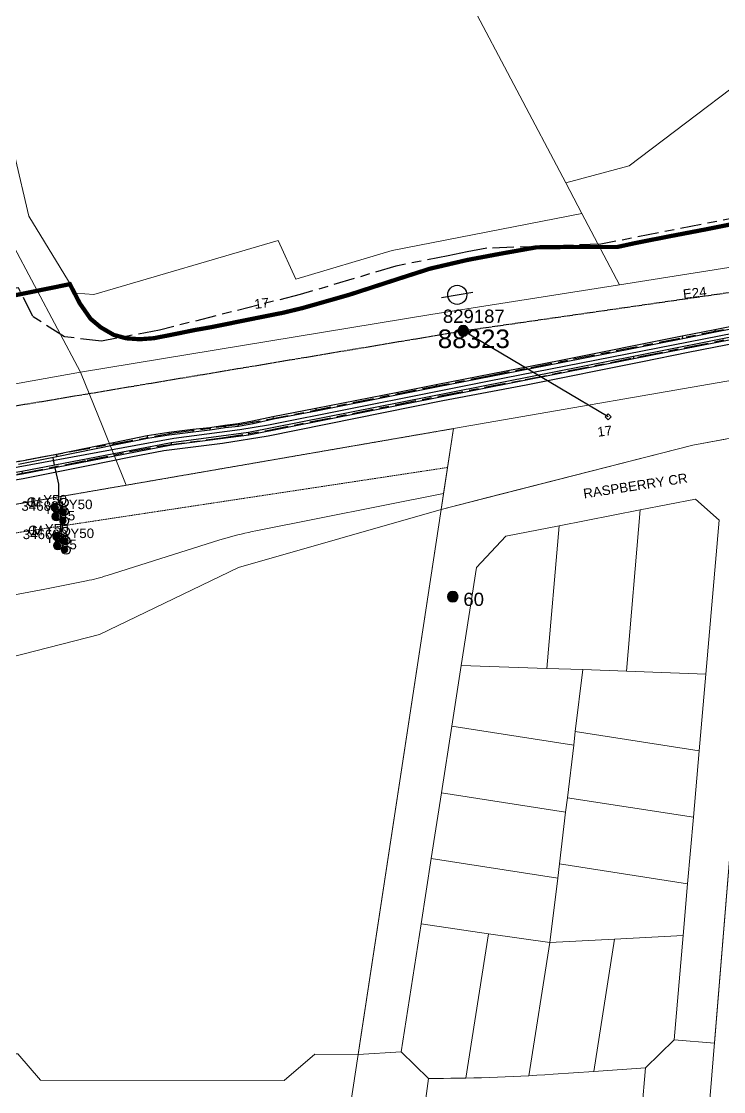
# Model space of a CAD drawing. Header units: metres. Extents: x 301589 to 305563, y 6268713 to 6270518.
# Drawn here: x 303866.6 to 303999, y 6269229.7 to 6269431.4 of the extents above; entities that cross this region are included whole.
import ezdxf
from ezdxf.enums import TextEntityAlignment as Align

# ---------------------------------------------------------------- set-up
doc = ezdxf.new("R2010")
doc.units = ezdxf.units.M
for name, pattern in [('Cable Exist OH', [1, 1, 0]), ('Cable Exist UG', [8.2, 4, -1.2, 1.8, -1.2]), ('HIDDEN', [0.375, 0.25, -0.125]), ('HIDDEN2', [0.1875, 0.125, -0.0625])]:
    doc.linetypes.add(name, pattern=pattern)
doc.layers.get('0').update_dxf_attribs({"color": 6})
for name, color, linetype in [('_User Miscellaneous12', 7, 'Continuous'), ('Duct_SP_EXT', 7, 'Continuous'), ('Equip_SP_HV_EXT', 7, 'Continuous'), ('Mains_HV_EXT', 1, 'Continuous'), ('Mains_LV_EXT', 5, 'Continuous'), ('Mains_SL_EXT', 3, 'Continuous'), ('Mains_TR_EXT', 6, 'Continuous'), ('Services_SP_EXT', 7, 'Continuous'), ('SupportsOH_SP_TR_HV_LV_SL_EXT', 7, 'Continuous')]:
    doc.layers.add(name, color=color, linetype=linetype)
for name, color, linetype, lineweight in [('Cadastre Land Parcels_SP_EXT', 7, 'Continuous', 5), ('Cadastre Other Property_SP_EXT', 9, 'HIDDEN', 5), ('Cadastre Roads_SP_EXT', 9, 'Continuous', 5)]:
    doc.layers.add(name, color=color, linetype=linetype, lineweight=lineweight)
doc.styles.add('HVSW_LABEL', font='arial.ttf')
doc.styles.add('POLE_LABEL', font='arial.ttf')
doc.styles.get("Standard").update_dxf_attribs({"font": 'arial.ttf'})
doc.linetypes.add('Cable P UG', pattern='A,6,-0.5,["P",Standard,S=1.7,R=0,X=0.5,Y=-1],-2.9', length=9.4)

# ---------------------------------------------------------------- blocks, each defined once
blk = doc.blocks.new('DUCT_EXT')
blk.add_circle((0, 0.8), 0.8)
at = {"flags": 1}
blk.add_attdef('Z', (0, 0), '', height=0.2, dxfattribs=at)
at = {"flags": 9}
for tag, p in [('DUCT_CODE', (0, 0)), ('XSECT_TYPE', (0, -0.2)), ('STATE', (0, -0.6)), ('FB_REFERENCE', (0, -0.4)), ('NOTES', (0, -0.8))]:
    blk.add_attdef(tag, text='', height=0.2, dxfattribs=at).set_placement(p, align=Align.MIDDLE_LEFT)
blk = doc.blocks.new('CCP_EXT')
at = {"flags": 9}
for tag, p in [('STATE', (0, -1.8)), ('NOTES', (0, -2))]:
    blk.add_attdef(tag, text='', height=0.2, dxfattribs=at).set_placement(p, align=Align.MIDDLE_LEFT)
blk.add_wipeout([(0, 0.57), (0.57, 0), (0, -0.57), (-0.57, 0)])
blk.add_lwpolyline([(-0.57, 0), (0, 0.57), (0.57, 0), (0, -0.57), (-0.57, 0)])
at = {"flags": 1}
blk.add_attdef('Z', (0, 0), '', height=0.2, dxfattribs=at)
at = {"flags": 9}
for tag, p in [('CCP_TYPE', (0, 0)), ('CONSTRUCTED_VOLTAGE', (0, -0.2)), ('OPERATING_VOLTAGE', (0, -0.6)), ('ORIENTATION', (0, -0.8)), ('OWNED_BY', (0, -1)), ('NO_PHASES', (0, -0.4)), ('USAGE', (0, -1.2)), ('LEGEND', (0, -1.4)), ('LIFE_SUPPORT', (0, -1.6))]:
    blk.add_attdef(tag, text='', height=0.2, dxfattribs=at).set_placement(p, align=Align.MIDDLE_LEFT)
blk = doc.blocks.new('POLE_EXT')
blk.add_hatch(color=256).paths.add_polyline_path([(-1, 0, 1), (1, 0, 1)])
blk.add_lwpolyline([(-1, 0, 1), (1, 0, 1)], format="xyb", close=True)
for tag, height, flags, p in [('pNumber', 2.5, 8, (-17.84, 2.07)), ('OWNED_BY', 0.2, 9, (1.35, -0.4)), ('SPECIAL_USE', 0.2, 9, (1.35, -0.8)), ('STATE', 0.2, 9, (1.35, -1)), ('cLV', 0.2, 9, (1.35, -1.4)), ('hDepth', 0.2, 9, (1.35, -1.6)), ('hDia', 0.2, 9, (1.35, -1.8)), ('cHV', 0.2, 9, (1.35, -2)), ('PARENT', 0.2, 9, (1.35, -0.6)), ('USAGE', 0.2, 9, (1.35, -1.2)), ('cLinedev', 0.2, 9, (1.35, -3.4)), ('pExisting', 0.2, 9, (1.35, -3.8)), ('LBRACKET', 0.2, 9, (1.35, -2.2)), ('LExisting', 0.2, 9, (1.35, -2.4)), ('LANTNUMBER', 0.2, 9, (1.35, -2.6)), ('LOther', 0.2, 9, (1.35, -2.8)), ('LRemove', 0.2, 9, (1.35, -3)), ('LEGEND', 0.2, 9, (1.35, -3.2)), ('LOCATION', 0.2, 9, (1.35, -3.6)), ('PFNUMBER', 0.2, 9, (1.35, -4)), ('pFooting', 0.2, 9, (1.35, -4.4)), ('pNew', 0.2, 9, (1.35, -4.6)), ('pRelocate', 0.2, 9, (1.35, -5)), ('pRemove', 0.2, 9, (1.35, -5.2)), ('pReplace', 0.2, 9, (1.35, -5.4)), ('pStay', 0.2, 9, (1.35, -5.6)), ('pType', 0.2, 9, (1.35, -5.8)), ('cspan', 0.2, 9, (1.35, -6)), ('NEWPFNUMBER', 0.2, 9, (1.35, -4.2)), ('STREETNAME', 0.2, 9, (1.35, -6.2)), ('SUBURB', 0.2, 9, (1.35, -6.4)), ('OPERATED_BY', 0.2, 9, (1.36, -7.01)), ('NOTES', 0.2, 9, (1.35, -6.6)), ('MAINTAINED_BY', 0.2, 9, (1.36, -6.81))]:
    blk.add_attdef(tag, text='', height=height, dxfattribs=dict(flags=flags)).set_placement(p, align=Align.MIDDLE_LEFT)
at = {"style": 'POLE_LABEL'}
for tag, height, flags, p in [('ASSET_NUM', 2.5, 8, (2, 2)), ('STRUCTURE_PLANT_NUMBER', 0.2, 9, (1.35, 0.03)), ('STREET_CODE', 0.2, 9, (1.35, -0.2))]:
    blk.add_attdef(tag, text='', height=height, dxfattribs=dict(at, flags=flags)).set_placement(p, align=Align.MIDDLE_LEFT)
at = {"flags": 1}
blk.add_attdef('Z', (1.35, -7.33), '', height=0.2, dxfattribs=at)
blk = doc.blocks.new('HV_ABS_CLOSED_EXT')
blk.add_line((-3, 6.87), (3, 6.87))
blk.add_circle((0, 6.87), 1.8)
at = {"style": 'HVSW_LABEL'}
for tag, height, flags, p in [('ASSET_NUM', 3.5, 8, (2, 2)), ('STREET_CODE', 0.2, 9, (0, -0.2))]:
    blk.add_attdef(tag, text='', height=height, dxfattribs=dict(at, flags=flags)).set_placement(p, align=Align.MIDDLE_LEFT)
at = {"flags": 1}
blk.add_attdef('Z', (0, 0), '', height=0.2, dxfattribs=at)
at = {"flags": 9}
for tag, p in [('ACTUAL_STATUS', (0, -0.4)), ('CONSTRUCTED_VOLTAGE', (0, -0.6)), ('OPERATING_VOLTAGE', (0, -1)), ('ORIENTATION', (0, -1.2)), ('OWNED_BY', (0, -1.4)), ('STATE', (0, -1.6)), ('SWITCH_TYPE', (0, -1.8)), ('NO_PHASES', (0, -0.8)), ('USAGE', (0, -2)), ('STREETNAME', (0, -2.6)), ('SUBURB', (0, -2.8)), ('LEGEND', (0, -2.2)), ('LOCATION', (0, -2.4)), ('NOTES', (0, -3))]:
    blk.add_attdef(tag, text='', height=0.2, dxfattribs=at).set_placement(p, align=Align.MIDDLE_LEFT)
blk = doc.blocks.new('CABLE_LARGE_EXT')
h = blk.add_hatch(color=256)
edge = h.paths.add_edge_path()
edge.add_arc((0, 0.55), 0.55, 0, 360)
blk.add_circle((0, 0.55), 0.55)
at = {"flags": 1}
blk.add_attdef('Z', (0, 0), '', height=0.2, dxfattribs=at)
at = {"flags": 9}
for tag, p in [('COND_CODE', (0, 0)), ('STATE', (0, -0.4)), ('XSECT_SIZE', (0, -0.6)), ('FB_REFERENCE', (0, -0.2)), ('NOTES', (0, -0.8))]:
    blk.add_attdef(tag, text='', height=0.2, dxfattribs=at).set_placement(p, align=Align.MIDDLE_LEFT)

msp = doc.modelspace()

# ---------------------------------------------------------------- linework, layer by layer
at = {"layer": '_User Miscellaneous12'}
for p, q in [((304006.766, 6269375.201), (303997.342, 6269373.288)), ((304014.312, 6269374.67), (303981.968, 6269368.258)), ((304014.404, 6269374.199), (303982.061, 6269367.787)), ((303997.342, 6269373.288), (303991.178, 6269372.049)), ((303997.342, 6269373.288), (303997.389, 6269373.053)), ((303997.437, 6269372.818), (303997.389, 6269373.053)), ((304006.859, 6269374.731), (303997.437, 6269372.818)), ((303991.178, 6269372.049), (303968.276, 6269367.514)), ((303991.272, 6269371.578), (303968.369, 6269367.043)), ((303991.178, 6269372.049), (303991.225, 6269371.813)), ((303991.272, 6269371.578), (303991.225, 6269371.813)), ((303997.437, 6269372.818), (303991.272, 6269371.578)), ((303968.276, 6269367.514), (303944.753, 6269362.909)), ((303968.369, 6269367.043), (303944.845, 6269362.438)), ((303968.276, 6269367.514), (303968.322, 6269367.279)), ((303968.369, 6269367.043), (303968.322, 6269367.279)), ((303981.968, 6269368.258), (303982.014, 6269368.023)), ((303982.061, 6269367.787), (303982.014, 6269368.023)), ((303944.753, 6269362.909), (303937.526, 6269361.492)), ((303944.753, 6269362.909), (303944.799, 6269362.673)), ((303937.526, 6269361.492), (303922.081, 6269358.445)), ((303937.619, 6269361.021), (303922.173, 6269357.974)), ((303937.526, 6269361.492), (303937.572, 6269361.256)), ((303937.619, 6269361.021), (303937.572, 6269361.256)), ((303944.845, 6269362.438), (303937.619, 6269361.021)), ((303944.845, 6269362.438), (303944.799, 6269362.673)), ((303914.001, 6269356.886), (303910.176, 6269356.036)), ((303922.081, 6269358.445), (303914.001, 6269356.886)), ((303914.001, 6269356.886), (303914.05, 6269356.651)), ((303922.173, 6269357.974), (303914.098, 6269356.416)), ((303922.081, 6269358.445), (303922.127, 6269358.21)), ((303922.173, 6269357.974), (303922.127, 6269358.21)), ((303902.115, 6269354.834), (303898.93, 6269354.48)), ((303904.949, 6269355.259), (303902.115, 6269354.834)), ((303902.115, 6269354.834), (303902.146, 6269354.596)), ((303905.012, 6269354.783), (303902.177, 6269354.358)), ((303907.425, 6269355.542), (303904.949, 6269355.259)), ((303904.949, 6269355.259), (303904.98, 6269355.021)), ((303905.012, 6269354.783), (303904.98, 6269355.021)), ((303907.495, 6269355.067), (303905.012, 6269354.783)), ((303910.176, 6269356.036), (303907.425, 6269355.542)), ((303907.425, 6269355.542), (303907.46, 6269355.305)), ((303907.495, 6269355.067), (303907.46, 6269355.305)), ((303910.271, 6269355.565), (303907.495, 6269355.067)), ((303910.176, 6269356.036), (303910.224, 6269355.801)), ((303910.271, 6269355.565), (303910.224, 6269355.801)), ((303914.098, 6269356.416), (303910.271, 6269355.565)), ((303914.098, 6269356.416), (303914.05, 6269356.651)), ((303890.272, 6269353.274), (303883.961, 6269351.997)), ((303890.356, 6269352.801), (303884.056, 6269351.527)), ((303894.39, 6269353.913), (303890.272, 6269353.274)), ((303890.272, 6269353.274), (303890.314, 6269353.037)), ((303890.356, 6269352.801), (303890.314, 6269353.037)), ((303894.457, 6269353.437), (303890.356, 6269352.801)), ((303898.93, 6269354.48), (303894.39, 6269353.913)), ((303894.39, 6269353.913), (303894.424, 6269353.675)), ((303894.457, 6269353.437), (303894.424, 6269353.675)), ((303898.986, 6269354.004), (303894.457, 6269353.437)), ((303909.388, 6269353.912), (303894.792, 6269351.999)), ((303909.465, 6269353.438), (303894.869, 6269351.525)), ((303898.93, 6269354.48), (303898.958, 6269354.242)), ((303898.986, 6269354.004), (303898.958, 6269354.242)), ((303902.177, 6269354.358), (303898.986, 6269354.004)), ((303902.177, 6269354.358), (303902.146, 6269354.596)), ((303909.388, 6269353.912), (303909.426, 6269353.675)), ((303909.465, 6269353.438), (303909.426, 6269353.675)), ((303894.792, 6269351.999), (303866.661, 6269346.543)), ((303894.869, 6269351.525), (303866.744, 6269346.07)), ((303883.961, 6269351.997), (303873.192, 6269349.801)), ((303884.056, 6269351.527), (303873.286, 6269349.33)), ((303883.961, 6269351.997), (303884.008, 6269351.762)), ((303884.056, 6269351.527), (303884.008, 6269351.762)), ((303894.792, 6269351.999), (303894.831, 6269351.762)), ((303894.869, 6269351.525), (303894.831, 6269351.762)), ((303873.192, 6269349.801), (303865.969, 6269348.385)), ((303873.286, 6269349.33), (303866.054, 6269347.912)), ((303873.192, 6269349.801), (303873.239, 6269349.566)), ((303873.286, 6269349.33), (303873.239, 6269349.566)), ((303866.661, 6269346.543), (303842.429, 6269342.717)), ((303866.744, 6269346.07), (303842.513, 6269342.244)), ((303866.661, 6269346.543), (303866.703, 6269346.306)), ((303866.744, 6269346.07), (303866.703, 6269346.306))]:
    msp.add_line(p, q, dxfattribs=at)
at = {"layer": '_User Miscellaneous12', "const_width": 0.8}
msp.add_lwpolyline([(303859.95, 6269378.68), (303875.722, 6269381.881), (303877.588, 6269378.265), (303879.629, 6269375.348), (303881.564, 6269373.725), (303884.004, 6269372.316), (303886.342, 6269371.674), (303888.904, 6269371.498), (303891.62, 6269371.699), (303895.086, 6269372.388), (303899.509, 6269373.276), (303902.669, 6269373.832), (303910.719, 6269375.465), (303915.861, 6269376.479), (303919.643, 6269377.39), (303928.45, 6269379.898), (303938.016, 6269383.001), (303943.615, 6269384.798), (303950.655, 6269386.441), (303956.798, 6269387.597), (303963.681, 6269388.822), (303968.639, 6269388.881), (303975.059, 6269388.881), (303976.798, 6269388.881), (303978.909, 6269388.88), (303982.112, 6269389.581), (303988.587, 6269390.864), (303996.237, 6269392.323), (304006.27, 6269394.363)], dxfattribs=at)
at = {"layer": 'Cadastre Land Parcels_SP_EXT', "linetype": 'Continuous'}
for points in [[(303981.163, 6269404.178), (304002.403, 6269420.236), (304035.873, 6269425.965), (304046.863, 6269432.161), (303991.458, 6269536.35), (303958.148, 6269599.404), (303884.7, 6269560.94), (303941.511, 6269453.401), (303969.214, 6269400.962), (303981.163, 6269404.178)], [(303972.248, 6269395.22), (303969.214, 6269400.962), (303941.511, 6269453.401), (303884.7, 6269560.94), (303797.871, 6269515.445), (303838.04, 6269439.918), (303842.974, 6269430.64), (303851.809, 6269428.596), (303865.256, 6269406.256), (303867.997, 6269394.704), (303876.848, 6269380.177), (303880.245, 6269379.963), (303915.018, 6269390.134), (303918.334, 6269382.81), (303936.491, 6269388.201), (303972.248, 6269395.22)], [(303876.848, 6269380.177), (303867.997, 6269394.704), (303865.256, 6269406.256), (303851.809, 6269428.596), (303842.974, 6269430.64), (303877.722, 6269365.305), (303943.754, 6269376.165), (303979.357, 6269381.764), (303972.248, 6269395.22), (303936.491, 6269388.201), (303918.334, 6269382.81), (303915.018, 6269390.134), (303880.245, 6269379.963), (303876.848, 6269380.177)], [(303993.178, 6269351.529), (304006.695, 6269354.051), (304007.579, 6269364.976), (303948.029, 6269354.665), (303945.718, 6269339.442), (303993.178, 6269351.529)], [(304067.397, 6269363.794), (304058.53, 6269361.537), (304036.22, 6269360.145), (304016.749, 6269356.608), (304017.16, 6269353.643), (304011.299, 6269352.379), (304010.966, 6269354.852), (304006.695, 6269354.051), (303983.53, 6269071.668), (304064.024, 6269081.762), (304067.397, 6269363.794)], [(303998.119, 6269337.373), (303993.656, 6269341.38), (303983.265, 6269339.339), (303980.642, 6269308.939), (303995.611, 6269308.41), (303998.119, 6269337.373)], [(303983.265, 6269339.339), (303967.991, 6269336.34), (303965.679, 6269309.469), (303972.426, 6269309.23), (303980.642, 6269308.939), (303983.265, 6269339.339)], [(303967.991, 6269336.34), (303957.903, 6269334.358), (303952.368, 6269328.494), (303949.505, 6269310.038), (303965.679, 6269309.469), (303967.991, 6269336.34)], [(303971.021, 6269297.559), (303972.426, 6269309.23), (303965.679, 6269309.469), (303949.505, 6269310.038), (303947.724, 6269298.548), (303970.714, 6269294.988), (303971.021, 6269297.559)], [(303995.611, 6269308.41), (303980.642, 6269308.939), (303972.426, 6269309.23), (303971.021, 6269297.559), (303994.359, 6269293.94), (303995.611, 6269308.41)], [(303969.522, 6269285.083), (303970.714, 6269294.988), (303947.724, 6269298.548), (303945.777, 6269285.995), (303969.195, 6269282.367), (303969.522, 6269285.083)], [(303994.359, 6269293.94), (303971.021, 6269297.559), (303970.714, 6269294.988), (303969.522, 6269285.083), (303993.273, 6269281.402), (303994.359, 6269293.94)], [(303968.02, 6269272.606), (303969.195, 6269282.367), (303945.777, 6269285.995), (303943.86, 6269273.638), (303967.697, 6269269.947), (303968.02, 6269272.606)], [(303993.273, 6269281.402), (303969.522, 6269285.083), (303969.195, 6269282.367), (303968.02, 6269272.606), (303992.188, 6269268.864), (303993.273, 6269281.402)], [(303967.697, 6269269.947), (303943.86, 6269273.638), (303941.95, 6269261.32), (303954.679, 6269259.464), (303966.233, 6269257.779), (303967.697, 6269269.947)], [(303978.427, 6269258.419), (303991.342, 6269259.099), (303992.188, 6269268.864), (303968.02, 6269272.606), (303967.697, 6269269.947), (303966.233, 6269257.779), (303978.427, 6269258.419)], [(303954.679, 6269259.464), (303941.95, 6269261.32), (303938.204, 6269237.177), (303943.338, 6269232.193), (303944.748, 6269232.194), (303946.158, 6269232.202), (303947.568, 6269232.215), (303948.978, 6269232.234), (303950.388, 6269232.258), (303954.679, 6269259.464)], [(303951.873, 6269232.291), (303953.357, 6269232.331), (303954.842, 6269232.376), (303956.325, 6269232.427), (303957.81, 6269232.486), (303959.293, 6269232.55), (303960.777, 6269232.622), (303962.26, 6269232.699), (303966.233, 6269257.779), (303954.679, 6269259.464), (303950.388, 6269232.258), (303951.873, 6269232.291)], [(303963.782, 6269232.786), (303965.302, 6269232.879), (303966.823, 6269232.98), (303974.489, 6269233.501), (303978.427, 6269258.419), (303966.233, 6269257.779), (303962.26, 6269232.699), (303963.782, 6269232.786)], [(303984.239, 6269234.163), (303989.643, 6269239.469), (303991.342, 6269259.099), (303978.427, 6269258.419), (303974.489, 6269233.501), (303984.239, 6269234.163)]]:
    msp.add_lwpolyline(points, close=True, dxfattribs=at)
for points in [[(303862.98, 6269322.907), (303871.03, 6269324.415), (303878.877, 6269325.97), (303879.368, 6269326.071), (303879.858, 6269326.179), (303880.346, 6269326.293), (303880.833, 6269326.415), (303881.316, 6269326.541), (303881.8, 6269326.676), (303882.281, 6269326.817), (303882.76, 6269326.963), (303904.025, 6269333.665), (303904.69, 6269333.87), (303905.358, 6269334.068), (303906.027, 6269334.259), (303906.698, 6269334.443), (303907.371, 6269334.619), (303908.046, 6269334.787), (303908.722, 6269334.948), (303909.401, 6269335.103), (303910.082, 6269335.25), (303910.763, 6269335.389), (303946.168, 6269342.403), (303948.029, 6269354.665), (303886.34, 6269344.006), (303864.027, 6269340.151)], [(303857.005, 6269309.661), (303881.302, 6269315.881), (303881.302, 6269315.881), (303907.491, 6269328.481), (303945.718, 6269339.442), (303946.168, 6269342.403), (303910.763, 6269335.389), (303910.082, 6269335.25), (303909.401, 6269335.103), (303908.722, 6269334.948), (303908.046, 6269334.787), (303907.371, 6269334.619), (303906.698, 6269334.443), (303906.027, 6269334.259), (303905.358, 6269334.068), (303904.69, 6269333.87), (303904.025, 6269333.665), (303882.76, 6269326.963), (303882.281, 6269326.817), (303881.8, 6269326.676), (303881.316, 6269326.541), (303880.833, 6269326.415), (303880.346, 6269326.293), (303879.858, 6269326.179), (303879.368, 6269326.071), (303878.877, 6269325.97), (303871.03, 6269324.415), (303862.98, 6269322.907)], [(303865.937, 6269236.825), (303870.191, 6269231.867), (303916.132, 6269231.805), (303921.896, 6269236.749), (303930.075, 6269236.683), (303945.718, 6269339.442), (303945.718, 6269339.442), (303907.491, 6269328.481), (303881.302, 6269315.881), (303857.005, 6269309.661)], [(303910.353, 6269107.126), (303930.075, 6269236.683), (303921.896, 6269236.749), (303916.132, 6269231.805), (303870.191, 6269231.867), (303865.937, 6269236.825), (303865.937, 6269236.825), (303849.738, 6269236.846), (303843.979, 6269231.904), (303818.224, 6269231.938), (303818.202, 6269215.92)]]:
    msp.add_lwpolyline(points, dxfattribs=at)
at = {"layer": 'Cadastre Other Property_SP_EXT', "linetype": 'HIDDEN2'}
msp.add_lwpolyline([(303948.041, 6269354.655), (303776.986, 6269325.089), (303776.47, 6269321.515), (303946.922, 6269347.329), (303948.041, 6269354.655)], close=True, dxfattribs=at)
at = {"layer": 'Cadastre Roads_SP_EXT', "linetype": 'Continuous'}
msp.add_lwpolyline([(303866.161, 6269363.195), (303877.722, 6269365.305), (303842.974, 6269430.64), (303838.04, 6269439.918), (303797.871, 6269515.445), (303752.963, 6269599.886), (303706.071, 6269688.096), (303701.84, 6269696.055), (303684.936, 6269686.035), (303713.943, 6269631.646), (303757.687, 6269549.627), (303849.804, 6269376.824), (303857.874, 6269361.684), (303866.161, 6269363.195)], close=True, dxfattribs=at)
for points in [[(303999.335, 6269352.678), (303993.178, 6269351.529), (303954.468, 6269341.67), (303945.718, 6269339.442), (303930.336, 6269238.396), (303930.075, 6269236.683), (303938.204, 6269237.177), (303941.95, 6269261.321), (303943.86, 6269273.638), (303945.777, 6269285.995), (303947.724, 6269298.548), (303949.505, 6269310.038), (303952.368, 6269328.494), (303957.903, 6269334.358), (303967.991, 6269336.34), (303983.265, 6269339.339), (303993.656, 6269341.38), (303998.119, 6269337.373), (303995.611, 6269308.41), (303994.359, 6269293.94), (303993.273, 6269281.402), (303992.188, 6269268.864), (303991.342, 6269259.099), (303989.643, 6269239.469), (303997.242, 6269238.824), (304006.695, 6269354.051)], [(303982.851, 6269218.079), (303984.239, 6269234.163), (303984.239, 6269234.163), (303974.489, 6269233.501), (303966.823, 6269232.98), (303965.302, 6269232.879), (303963.782, 6269232.786), (303962.26, 6269232.699), (303960.777, 6269232.622), (303959.293, 6269232.55), (303957.81, 6269232.486), (303956.325, 6269232.427), (303954.842, 6269232.376), (303953.357, 6269232.331), (303951.873, 6269232.291), (303950.388, 6269232.258), (303948.978, 6269232.234), (303947.568, 6269232.215), (303946.158, 6269232.202), (303944.748, 6269232.194), (303943.338, 6269232.193), (303941.215, 6269216.245)]]:
    msp.add_lwpolyline(points, dxfattribs=at)
at = {"layer": 'Duct_SP_EXT'}
for p, q in [((304006.766, 6269375.201), (303997.342, 6269373.288)), ((304014.312, 6269374.67), (303981.968, 6269368.258)), ((304014.404, 6269374.199), (303982.061, 6269367.787)), ((303997.342, 6269373.288), (303991.178, 6269372.049)), ((303997.342, 6269373.288), (303997.389, 6269373.053)), ((303997.437, 6269372.818), (303997.389, 6269373.053)), ((304006.859, 6269374.731), (303997.437, 6269372.818)), ((303991.178, 6269372.049), (303968.276, 6269367.514)), ((303991.272, 6269371.578), (303968.369, 6269367.043)), ((303991.178, 6269372.049), (303991.225, 6269371.813)), ((303991.272, 6269371.578), (303991.225, 6269371.813)), ((303997.437, 6269372.818), (303991.272, 6269371.578)), ((303968.276, 6269367.514), (303944.753, 6269362.909)), ((303968.369, 6269367.043), (303944.845, 6269362.438)), ((303968.276, 6269367.514), (303968.322, 6269367.279)), ((303968.369, 6269367.043), (303968.322, 6269367.279)), ((303981.968, 6269368.258), (303982.014, 6269368.023)), ((303982.061, 6269367.787), (303982.014, 6269368.023)), ((303944.753, 6269362.909), (303937.526, 6269361.492)), ((303944.753, 6269362.909), (303944.799, 6269362.673)), ((303937.526, 6269361.492), (303922.081, 6269358.445)), ((303937.619, 6269361.021), (303922.173, 6269357.974)), ((303937.526, 6269361.492), (303937.572, 6269361.256)), ((303937.619, 6269361.021), (303937.572, 6269361.256)), ((303944.845, 6269362.438), (303937.619, 6269361.021)), ((303944.845, 6269362.438), (303944.799, 6269362.673)), ((303914.001, 6269356.886), (303910.176, 6269356.036)), ((303922.081, 6269358.445), (303914.001, 6269356.886)), ((303914.001, 6269356.886), (303914.05, 6269356.651)), ((303922.173, 6269357.974), (303914.098, 6269356.416)), ((303922.081, 6269358.445), (303922.127, 6269358.21)), ((303922.173, 6269357.974), (303922.127, 6269358.21)), ((303902.115, 6269354.834), (303898.93, 6269354.48)), ((303904.949, 6269355.259), (303902.115, 6269354.834)), ((303902.115, 6269354.834), (303902.146, 6269354.596)), ((303905.012, 6269354.783), (303902.177, 6269354.358)), ((303907.425, 6269355.542), (303904.949, 6269355.259)), ((303904.949, 6269355.259), (303904.98, 6269355.021)), ((303905.012, 6269354.783), (303904.98, 6269355.021)), ((303907.495, 6269355.067), (303905.012, 6269354.783)), ((303910.176, 6269356.036), (303907.425, 6269355.542)), ((303907.425, 6269355.542), (303907.46, 6269355.305)), ((303907.495, 6269355.067), (303907.46, 6269355.305)), ((303910.271, 6269355.565), (303907.495, 6269355.067)), ((303910.176, 6269356.036), (303910.224, 6269355.801)), ((303910.271, 6269355.565), (303910.224, 6269355.801)), ((303914.098, 6269356.416), (303910.271, 6269355.565)), ((303914.098, 6269356.416), (303914.05, 6269356.651)), ((303890.272, 6269353.274), (303883.961, 6269351.997)), ((303890.356, 6269352.801), (303884.056, 6269351.527)), ((303894.39, 6269353.913), (303890.272, 6269353.274)), ((303890.272, 6269353.274), (303890.314, 6269353.037)), ((303890.356, 6269352.801), (303890.314, 6269353.037)), ((303894.457, 6269353.437), (303890.356, 6269352.801)), ((303898.93, 6269354.48), (303894.39, 6269353.913)), ((303894.39, 6269353.913), (303894.424, 6269353.675)), ((303894.457, 6269353.437), (303894.424, 6269353.675)), ((303898.986, 6269354.004), (303894.457, 6269353.437)), ((303909.388, 6269353.912), (303894.792, 6269351.999)), ((303909.465, 6269353.438), (303894.869, 6269351.525)), ((303898.93, 6269354.48), (303898.958, 6269354.242)), ((303898.986, 6269354.004), (303898.958, 6269354.242)), ((303902.177, 6269354.358), (303898.986, 6269354.004)), ((303902.177, 6269354.358), (303902.146, 6269354.596)), ((303909.388, 6269353.912), (303909.426, 6269353.675)), ((303909.465, 6269353.438), (303909.426, 6269353.675)), ((303894.792, 6269351.999), (303866.661, 6269346.543)), ((303894.869, 6269351.525), (303866.744, 6269346.07)), ((303883.961, 6269351.997), (303873.192, 6269349.801)), ((303884.056, 6269351.527), (303873.286, 6269349.33)), ((303883.961, 6269351.997), (303884.008, 6269351.762)), ((303884.056, 6269351.527), (303884.008, 6269351.762)), ((303894.792, 6269351.999), (303894.831, 6269351.762)), ((303894.869, 6269351.525), (303894.831, 6269351.762)), ((303873.192, 6269349.801), (303865.969, 6269348.385)), ((303873.286, 6269349.33), (303866.054, 6269347.912)), ((303873.192, 6269349.801), (303873.239, 6269349.566)), ((303873.286, 6269349.33), (303873.239, 6269349.566)), ((303866.661, 6269346.543), (303842.429, 6269342.717)), ((303866.744, 6269346.07), (303842.513, 6269342.244)), ((303866.661, 6269346.543), (303866.703, 6269346.306)), ((303866.744, 6269346.07), (303866.703, 6269346.306))]:
    msp.add_line(p, q, dxfattribs=at)
for points in [[(303872.799, 6269347.85), (303872.545, 6269349.137)], [(303873.629, 6269340.874), (303873.629, 6269344.16), (303872.952, 6269347.241)], [(303874.007, 6269335.248), (303874.01, 6269336.62)]]:
    msp.add_lwpolyline(points, dxfattribs=at)
at = {"layer": 'Mains_HV_EXT', "linetype": 'Cable Exist OH'}
for points in [[(303949.885, 6269373.088), (304039.466, 6269386.006)], [(303863.998, 6269358.705), (303949.885, 6269373.088)]]:
    msp.add_lwpolyline(points, dxfattribs=at)
at = {"layer": 'Mains_LV_EXT', "linetype": 'Cable Exist OH'}
for points in [[(303949.885, 6269373.088), (304039.466, 6269386.006)], [(303863.998, 6269358.705), (303949.885, 6269373.088)]]:
    msp.add_lwpolyline(points, dxfattribs=at)
at = {"layer": 'Mains_SL_EXT', "linetype": 'Cable Exist OH'}
msp.add_lwpolyline([(303863.998, 6269358.705), (303949.885, 6269373.088), (304039.466, 6269386.006)], dxfattribs=at)

# ---------------------------------------------------------------- block references
at = {"layer": 'Duct_SP_EXT', "rotation": 269.9999999999998}
for p in [(303873.773, 6269340.722), (303872.262, 6269339.79), (303872.369, 6269338.089), (303873.803, 6269339.011), (303873.893, 6269337.223), (303872.566, 6269334.336), (303874.076, 6269335.267), (303872.672, 6269332.635), (303874.107, 6269333.556), (303874.196, 6269331.769)]:
    msp.add_blockref('DUCT_EXT', p, dxfattribs=at)
at = {"layer": 'Duct_SP_EXT'}
for p in [(303872.946, 6269339.188), (303874.476, 6269338.419), (303873.083, 6269337.503), (303874.414, 6269336.719), (303873.249, 6269333.734), (303873.387, 6269332.048), (303874.779, 6269332.964), (303874.718, 6269331.265)]:
    msp.add_blockref('CABLE_LARGE_EXT', p, dxfattribs=at)
at = {"layer": 'Equip_SP_HV_EXT'}
ref = msp.add_blockref('HV_ABS_CLOSED_EXT', (303949.885, 6269373.088), dxfattribs=dict(at, rotation=9.428514465748876))
ref.add_attrib('ASSET_NUM', '88323', dxfattribs={"layer": '0', "height": 3.5, "style": 'HVSW_LABEL'}).set_placement((303951.885, 6269373.338), align=Align.TOP_CENTER)
at = {"layer": 'SupportsOH_SP_TR_HV_LV_SL_EXT'}
ref = msp.add_blockref('POLE_EXT', (303949.885, 6269373.088), dxfattribs=at)
ref.add_attrib('ASSET_NUM', '829187', dxfattribs={"layer": '0', "height": 2.5, "rotation": 0.05046, "style": 'POLE_LABEL'}).set_placement((303951.885, 6269373.838), align=Align.BOTTOM_CENTER)
ref = msp.add_blockref('POLE_EXT', (303947.913, 6269322.986), dxfattribs=at)
ref.add_attrib('ASSET_NUM', '60', dxfattribs={"layer": '0', "height": 2.5, "style": 'POLE_LABEL'}).set_placement((303949.913, 6269323.736), align=Align.TOP_LEFT)

# ---------------------------------------------------------------- texts
at = {"layer": 'Cadastre Roads_SP_EXT'}
msp.add_text('RASPBERRY CR', height=1.8, rotation=8.74616, dxfattribs=at).set_placement((303972.674, 6269341.493))
at = {"layer": 'Defpoints'}
for rotation, p in [(6.83923, (303910.603, 6269377.209)), (7.34453, (303975.288, 6269353.113))]:
    msp.add_text('17', height=1.8, rotation=rotation, dxfattribs=at).set_placement(p)
at = {"layer": 'Duct_SP_EXT'}
for s, p in [('346831', (303866.576, 6269339.168)), ('C', (303867.568, 6269339.912)), ('M', (303868.276, 6269339.912)), ('Y50', (303870.693, 6269340.36)), ('Y50', (303875.51, 6269339.481)), ('Y50', (303870.785, 6269338.583)), ('Z45', (303872.398, 6269337.361)), ('Y50', (303870.997, 6269334.906)), ('346690', (303866.834, 6269333.831)), ('C', (303867.826, 6269334.575)), ('M', (303868.535, 6269334.575)), ('Y50', (303871.088, 6269333.129)), ('Y50', (303875.814, 6269334.027)), ('Z45', (303872.701, 6269331.906))]:
    msp.add_text(s, height=1.8, dxfattribs=at).set_placement(p)
at = {"layer": 'Mains_LV_EXT'}
msp.add_text('E24', height=1.8, rotation=7.0982, dxfattribs=at).set_placement((303991.433, 6269379.08))

# ---------------------------------------------------------------- next in the draw order: block references
at = {"layer": 'Services_SP_EXT'}
msp.add_blockref('CCP_EXT', (303977.216, 6269356.9), dxfattribs=at)

# ---------------------------------------------------------------- next in the draw order: block references
msp.add_blockref('CCP_EXT', (303977.216, 6269356.9), dxfattribs=at)

# ---------------------------------------------------------------- next in the draw order: linework, layer by layer
at = {"layer": '_User Miscellaneous12'}
for p, q in [((303981.968, 6269368.258), (303909.388, 6269353.912)), ((303982.061, 6269367.787), (303909.465, 6269353.438))]:
    msp.add_line(p, q, dxfattribs=at)
at = {"layer": 'Cadastre Roads_SP_EXT', "linetype": 'Continuous'}
msp.add_lwpolyline([(303948.029, 6269354.665), (304007.579, 6269364.975), (304067.466, 6269372.76), (304128.894, 6269380.721), (304182.194, 6269387.623), (304178.044, 6269397.077), (304173.631, 6269407.132), (304067.379, 6269393.58), (303999.993, 6269385.011), (303979.357, 6269381.764), (303943.754, 6269376.165), (303877.722, 6269365.305), (303881.915, 6269354.942), (303886.34, 6269344.006), (303948.029, 6269354.665)], close=True, dxfattribs=at)
at = {"layer": 'Duct_SP_EXT'}
for p, q in [((303981.968, 6269368.258), (303909.388, 6269353.912)), ((303982.061, 6269367.787), (303909.465, 6269353.438))]:
    msp.add_line(p, q, dxfattribs=at)
at = {"layer": 'Mains_HV_EXT', "linetype": 'Cable Exist UG'}
msp.add_lwpolyline([(304002.801, 6269394.697), (303975.806, 6269389.409), (303975.806, 6269389.409), (303954.309, 6269388.641), (303950.637, 6269387.966), (303947.05, 6269387.217), (303937.208, 6269385.285), (303919.169, 6269379.928), (303892.603, 6269373.205), (303881.706, 6269371.143), (303874.708, 6269371.956), (303868.741, 6269375.769), (303866.064, 6269381.197), (303866.064, 6269381.197), (303854.09, 6269379.429), (303856.612, 6269374.878), (303850.404, 6269361.34), (303828.71, 6269358.606), (303824.426, 6269357.916), (303785.728, 6269349.82), (303761.032, 6269345.456), (303705.091, 6269334.243)], dxfattribs=at)
at = {"layer": 'Mains_HV_EXT', "linetype": 'Cable P UG'}
for points in [[(303566.531, 6269274.557), (303591.996, 6269284.282), (303601.424, 6269287.706), (303632.473, 6269297.946), (303647.721, 6269302.591), (303673.449, 6269309.352), (303696.922, 6269314.751), (303706.451, 6269316.581), (303734.754, 6269322.223), (303749.372, 6269325.137), (303783.55, 6269331.766), (303796.526, 6269334.399), (303832.383, 6269341.401), (303851.558, 6269344.832), (303895.347, 6269352.866), (303907.797, 6269354.463), (303913.144, 6269355.362), (303943.478, 6269361.429), (303954.806, 6269363.639), (303995.235, 6269371.583), (304033.12, 6269379.01)], [(303710.722, 6269315.377), (303727.706, 6269318.737), (303741.15, 6269321.364), (303756.431, 6269324.359), (303780.388, 6269329.187), (303810.27, 6269335.054), (303836.365, 6269340.187), (303844.164, 6269341.711), (303857.841, 6269343.725), (303866.911, 6269345.258), (303879.15, 6269347.705), (303887.21, 6269349.354), (303893.468, 6269350.508), (303904.519, 6269351.913), (303913.11, 6269353.324), (303946.063, 6269359.927), (303961.769, 6269362.921), (303983.713, 6269367.322), (303992.327, 6269369.033), (304014.207, 6269373.311)]]:
    msp.add_lwpolyline(points, dxfattribs=at)
at = {"layer": 'Mains_TR_EXT', "linetype": 'Cable Exist UG'}
for points in [[(303566.168, 6269275.488), (303591.647, 6269285.22), (303601.096, 6269288.651), (303632.17, 6269298.899), (303647.449, 6269303.554), (303673.21, 6269310.323), (303696.715, 6269315.729), (303706.258, 6269317.563), (303734.559, 6269323.204), (303749.179, 6269326.118), (303783.355, 6269332.747), (303796.33, 6269335.379), (303832.199, 6269342.384), (303851.379, 6269345.816), (303895.193, 6269353.854), (303907.651, 6269355.453), (303912.963, 6269356.346), (303943.284, 6269362.41), (303954.614, 6269364.62), (303995.043, 6269372.565), (304032.933, 6269379.992)], [(303710.524, 6269316.357), (303727.513, 6269319.718), (303740.958, 6269322.346), (303756.236, 6269325.34), (303780.193, 6269330.168), (303810.077, 6269336.035), (303836.173, 6269341.169), (303843.995, 6269342.696), (303857.685, 6269344.713), (303866.729, 6269346.241), (303878.952, 6269348.686), (303887.019, 6269350.336), (303893.314, 6269351.497), (303904.375, 6269352.902), (303912.931, 6269354.308), (303945.871, 6269360.908), (303961.577, 6269363.903), (303983.517, 6269368.303), (303992.134, 6269370.014), (304014.013, 6269374.292)]]:
    msp.add_lwpolyline(points, dxfattribs=at)
at = {"layer": 'Services_SP_EXT'}
msp.add_lwpolyline([(303977.216, 6269356.9), (303949.885, 6269373.088)], dxfattribs=at)

doc.saveas('drawing.dxf')
